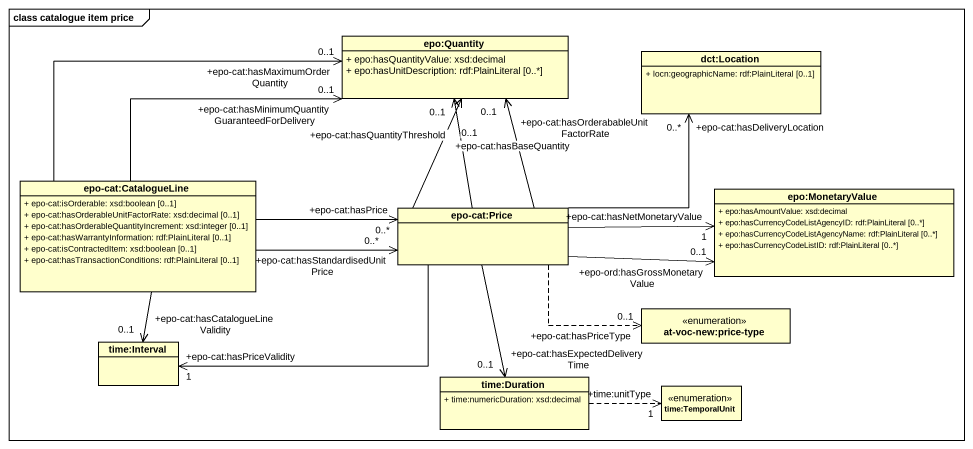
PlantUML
@startuml
mainframe class catalogue item price
hide circle
hide empty members
skinparam classAttributeIconSize 0
class "epo:Quantity" as epo_Quantity {
  + epo:hasQuantityValue: xsd:decimal
  + epo:hasUnitDescription: rdf:PlainLiteral [0..*]
}
class "dct:Location" as dct_Location {
  + locn:geographicName: rdf:PlainLiteral [0..1]
}
class "epo-cat:CatalogueLine" as epo_cat_CatalogueLine {
  + epo-cat:isOrderable: xsd:boolean [0..1]
  + epo-cat:hasOrderableUnitFactorRate: xsd:decimal [0..1]
  + epo-cat:hasOrderableQuantityIncrement: xsd:integer [0..1]
  + epo-cat:hasWarrantyInformation: rdf:PlainLiteral [0..1]
  + epo-cat:isContractedItem: xsd:boolean [0..1]
  + epo-cat:hasTransactionConditions: rdf:PlainLiteral [0..1]
}
class "epo-cat:Price" as epo_cat_Price
class "epo:MonetaryValue" as epo_MonetaryValue {
  + epo:hasAmountValue: xsd:decimal
  + epo:hasCurrencyCodeListAgencyID: rdf:PlainLiteral [0..*]
  + epo:hasCurrencyCodeListAgencyName: rdf:PlainLiteral [0..*]
  + epo:hasCurrencyCodeListID: rdf:PlainLiteral [0..*]
}
enum "at-voc-new:price-type" as at_voc_new_price_type
class "time:Interval" as time_Interval
class "time:Duration" as time_Duration {
  + time:numericDuration: xsd:decimal
}
enum "time:TemporalUnit" as time_TemporalUnit
epo_cat_CatalogueLine -right-> "+epo-cat:hasMaximumOrderQuantity\n0..1" epo_Quantity
epo_cat_CatalogueLine -right-> "+epo-cat:hasMinimumQuantityGuaranteedForDelivery\n0..1" epo_Quantity
epo_cat_CatalogueLine -right-> "+epo-cat:hasPrice\n0..*" epo_cat_Price
epo_cat_CatalogueLine -right-> "+epo-cat:hasStandardisedUnitPrice\n0..*" epo_cat_Price
epo_cat_CatalogueLine --> "+epo-cat:hasCatalogueLineValidity\n0..1" time_Interval
epo_cat_Price -up-> "+epo-cat:hasOrderabableUnitFactorRate\n0..1" epo_Quantity
epo_cat_Price -up-> "+epo-cat:hasQuantityThreshold\n0..1" epo_Quantity
epo_cat_Price -up-> "+epo-cat:hasBaseQuantity\n0..1" epo_Quantity
epo_cat_Price -up-> "+epo-cat:hasDeliveryLocation\n0..*" dct_Location
epo_cat_Price -right-> "+epo-ord:hasGrossMonetaryValue\n0..1" epo_MonetaryValue
epo_cat_Price -right-> "+epo-cat:hasNetMonetaryValue\n1" epo_MonetaryValue
epo_cat_Price .right.> "+epo-cat:hasPriceType\n0..1" at_voc_new_price_type
epo_cat_Price -left-> "+epo-cat:hasPriceValidity\n1" time_Interval
epo_cat_Price --> "+epo-cat:hasExpectedDeliveryTime\n0..1" time_Duration
time_Duration .right.> "+time:unitType\n1" time_TemporalUnit
@enduml
